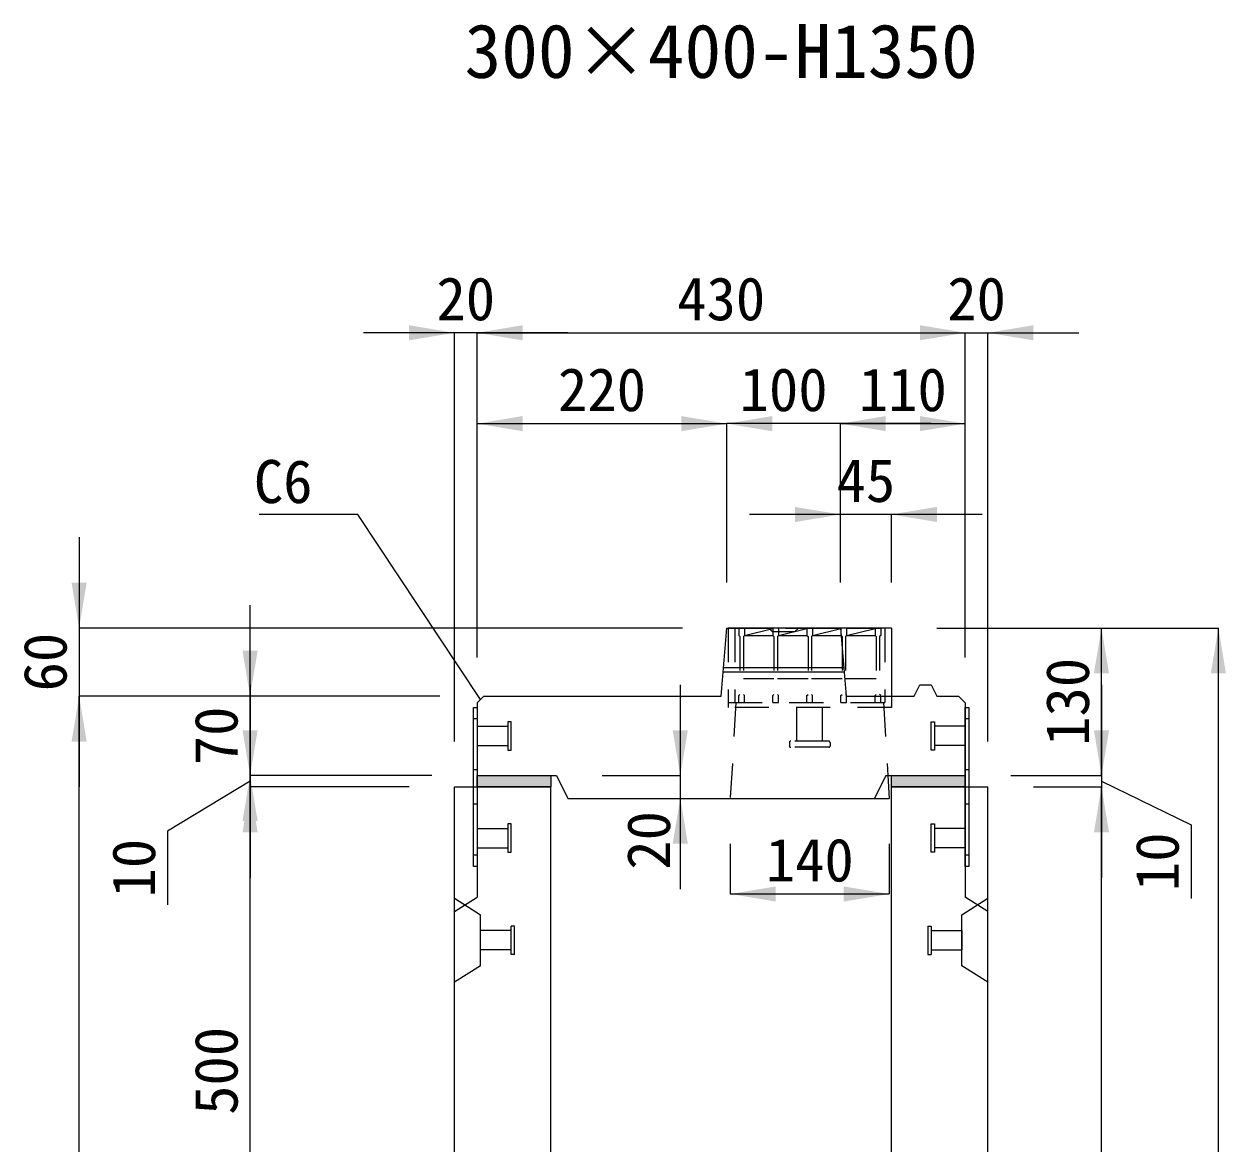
# Model space of a CAD drawing. Units: millimetres at full size, sheet at 1:40. Extents: x -1934 to 44546, y -100881 to -70395.
# Drawn here: x 21284 to 22343, y -94695 to -93709 of the extents above; entities that cross this region are included whole.
import ezdxf
from ezdxf.enums import TextEntityAlignment as Align

# ---------------------------------------------------------------- set-up
doc = ezdxf.new("R2010")
doc.units = ezdxf.units.MM
doc.header["$LTSCALE"] = 40
for name, pattern in [('CHAIN_DOUBLE_DASH', [23.5, 12, -1.5, 3.5, -1.5, 3.5, -1.5]), ('USER1', [1.35, 0.75, -0.6]), ('USER2', [1.35, 0.75, -0.6])]:
    doc.linetypes.add(name, pattern=pattern)
for name, color, linetype, lineweight in [('0_2', 7, 'Continuous', 13), ('インサート', 92, 'USER2', 9), ('グレーチング', 7, 'USER2', 5), ('プレート', 7, 'USER1', 9), ('モルタル', 7, 'Continuous', 9), ('受枠', 3, 'USER2', 5), ('寸法線', 7, 'Continuous', 9), ('引出線', 4, 'Continuous', 9), ('本体', 2, 'Continuous', 13), ('補助線', 8, 'CHAIN_DOUBLE_DASH', 5)]:
    doc.layers.add(name, color=color, linetype=linetype, lineweight=lineweight)
doc.layers.add('ハッチング_モルタル', color=30, linetype='Continuous')
doc.styles.add('ＭＳ ゴシック', font='')
doc.styles.get('ＭＳ ゴシック').set_extended_font_data('MS Gothic')

# ---------------------------------------------------------------- blocks, each defined once
blk = doc.blocks.new('filled_arrow')
at = {"color": 0, "linetype": 'Continuous', "lineweight": -2}
blk.add_solid([(7.5, 1.25), (0, 0), (7.5, -1.25)], dxfattribs=at)

msp = doc.modelspace()

# ---------------------------------------------------------------- hatches: boundary and pattern name
at = {"layer": 'ハッチング_モルタル'}
for points in [[(21683.15, -94370.41), (21683.15, -94380.41), (21748.15, -94380.41), (21748.15, -94370.41)], [(22048.15, -94370.41), (22048.15, -94380.41), (22113.15, -94380.41), (22113.15, -94370.41)]]:
    msp.add_hatch(color=256, dxfattribs=at).paths.add_polyline_path(points)

# ---------------------------------------------------------------- linework, layer by layer
at = {"layer": 'インサート'}
for p, q in [((21713.15, -94322.91), (21710.15, -94322.91)), ((21710.15, -94322.91), (21710.15, -94347.91)), ((21713.15, -94347.91), (21713.15, -94322.91)), ((22083.15, -94322.91), (22086.15, -94322.91)), ((22083.15, -94347.91), (22083.15, -94322.91)), ((22086.15, -94322.91), (22086.15, -94347.91)), ((21683.15, -94326.91), (21710.15, -94326.91)), ((21683.15, -94326.91), (21683.15, -94343.91)), ((22113.15, -94326.91), (22086.15, -94326.91)), ((22113.15, -94326.91), (22113.15, -94343.91)), ((21683.15, -94343.91), (21710.15, -94343.91)), ((22113.15, -94343.91), (22086.15, -94343.91)), ((21710.15, -94347.91), (21713.15, -94347.91)), ((22086.15, -94347.91), (22083.15, -94347.91)), ((21683.15, -94416.91), (21710.15, -94416.91)), ((21683.15, -94416.91), (21683.15, -94433.91)), ((21713.15, -94412.91), (21710.15, -94412.91)), ((21710.15, -94412.91), (21710.15, -94437.91)), ((21713.15, -94437.91), (21713.15, -94412.91)), ((22083.15, -94412.91), (22086.15, -94412.91)), ((22083.15, -94437.91), (22083.15, -94412.91)), ((22086.15, -94412.91), (22086.15, -94437.91)), ((22113.15, -94416.91), (22086.15, -94416.91)), ((22113.15, -94416.91), (22113.15, -94433.91)), ((21683.15, -94433.91), (21710.15, -94433.91)), ((21710.15, -94437.91), (21713.15, -94437.91)), ((22086.15, -94437.91), (22083.15, -94437.91)), ((22113.15, -94433.91), (22086.15, -94433.91))]:
    msp.add_line(p, q, dxfattribs=at)
at = {"layer": 'インサート', "linetype": 'Continuous', "lineweight": 5}
for p, q in [((21713.15, -94527.91), (21713.15, -94502.91)), ((21716.15, -94502.91), (21713.15, -94502.91)), ((21716.15, -94527.91), (21716.15, -94502.91)), ((22080.15, -94502.91), (22080.15, -94527.91)), ((22080.15, -94502.91), (22083.15, -94502.91)), ((22083.15, -94502.91), (22083.15, -94527.91)), ((21686.15, -94523.91), (21686.15, -94506.91)), ((21713.15, -94506.91), (21686.15, -94506.91)), ((22083.15, -94506.91), (22110.15, -94506.91)), ((22110.15, -94506.91), (22110.15, -94523.91)), ((21713.15, -94523.91), (21686.15, -94523.91)), ((22083.15, -94523.91), (22110.15, -94523.91)), ((21716.15, -94527.91), (21713.15, -94527.91)), ((22080.15, -94527.91), (22083.15, -94527.91))]:
    msp.add_line(p, q, dxfattribs=at)
at = {"layer": 'グレーチング'}
for p, q in [((22038.65, -94240.91), (21913.65, -94240.91)), ((21913.65, -94240.91), (21913.65, -94246.91)), ((21913.65, -94246.91), (21914.65, -94247.91)), ((21914.65, -94247.91), (21914.65, -94298.91)), ((21918.65, -94246.91), (21917.65, -94247.91)), ((21917.65, -94247.91), (21917.65, -94298.91)), ((21918.65, -94240.91), (21918.65, -94246.91)), ((21918.65, -94246.91), (21943.65, -94240.91)), ((21918.65, -94246.91), (21943.65, -94246.91)), ((21943.65, -94240.91), (21943.65, -94246.91)), ((21943.65, -94246.91), (21944.65, -94247.91)), ((21944.65, -94247.91), (21944.65, -94298.91)), ((21948.65, -94246.91), (21947.65, -94247.91)), ((21947.65, -94247.91), (21947.65, -94298.91)), ((21948.65, -94240.91), (21948.65, -94246.91)), ((21948.65, -94246.91), (21973.65, -94240.91)), ((21948.65, -94246.91), (21973.65, -94246.91)), ((21973.65, -94240.91), (21973.65, -94246.91)), ((21973.65, -94246.91), (21974.65, -94247.91)), ((21974.65, -94247.91), (21974.65, -94298.91)), ((21978.65, -94246.91), (21977.65, -94247.91)), ((21977.65, -94247.91), (21977.65, -94298.91)), ((21978.65, -94240.91), (21978.65, -94246.91)), ((21978.65, -94246.91), (22003.65, -94240.91)), ((21978.65, -94246.91), (22003.65, -94246.91)), ((22003.65, -94240.91), (22003.65, -94246.91)), ((22003.65, -94246.91), (22004.65, -94247.91)), ((22004.65, -94247.91), (22004.65, -94298.91)), ((22008.65, -94246.91), (22007.65, -94247.91)), ((22007.65, -94247.91), (22007.65, -94298.91)), ((22008.65, -94240.91), (22008.65, -94246.91)), ((22008.65, -94246.91), (22033.65, -94240.91)), ((22008.65, -94246.91), (22033.65, -94246.91)), ((22033.65, -94240.91), (22033.65, -94246.91)), ((22033.65, -94246.91), (22034.65, -94247.91)), ((22034.65, -94247.91), (22034.65, -94298.91)), ((22038.65, -94246.91), (22037.65, -94247.91)), ((22037.65, -94247.91), (22037.65, -94298.91)), ((22038.65, -94240.91), (22038.65, -94246.91)), ((21917.65, -94284.91), (21944.65, -94284.91)), ((21947.65, -94284.91), (21974.65, -94284.91)), ((21977.65, -94284.91), (22004.65, -94284.91)), ((22007.65, -94284.91), (22034.65, -94284.91)), ((21913.65, -94299.91), (21914.65, -94298.91)), ((21913.65, -94305.91), (21913.65, -94299.91)), ((21918.65, -94299.91), (21917.65, -94298.91)), ((21918.65, -94305.91), (21918.65, -94299.91)), ((21943.65, -94299.91), (21944.65, -94298.91)), ((21943.65, -94305.91), (21943.65, -94299.91)), ((21948.65, -94299.91), (21947.65, -94298.91)), ((21948.65, -94305.91), (21948.65, -94299.91)), ((21973.65, -94299.91), (21974.65, -94298.91)), ((21973.65, -94305.91), (21973.65, -94299.91)), ((21978.65, -94299.91), (21977.65, -94298.91)), ((21978.65, -94305.91), (21978.65, -94299.91)), ((22003.65, -94299.91), (22004.65, -94298.91)), ((22003.65, -94305.91), (22003.65, -94299.91)), ((22008.65, -94299.91), (22007.65, -94298.91)), ((22008.65, -94305.91), (22008.65, -94299.91)), ((22033.65, -94299.91), (22034.65, -94298.91)), ((22033.65, -94305.91), (22033.65, -94299.91)), ((22038.65, -94299.91), (22037.65, -94298.91)), ((22038.65, -94305.91), (22038.65, -94299.91)), ((21913.65, -94305.91), (21918.65, -94305.91)), ((21943.65, -94305.91), (21948.65, -94305.91)), ((21973.65, -94305.91), (21978.65, -94305.91)), ((22003.65, -94305.91), (22008.65, -94305.91)), ((22033.65, -94305.91), (22038.65, -94305.91))]:
    msp.add_line(p, q, dxfattribs=at)
at = {"layer": 'プレート'}
for p, q in [((21683.15, -94320.41), (21679.95, -94320.41)), ((22116.35, -94320.41), (22113.15, -94320.41)), ((21683.15, -94365.41), (21679.95, -94365.41)), ((22116.35, -94365.41), (22113.15, -94365.41)), ((21683.15, -94395.41), (21679.95, -94395.41)), ((22116.35, -94395.41), (22113.15, -94395.41)), ((21683.15, -94440.41), (21679.95, -94440.41)), ((22116.35, -94440.41), (22113.15, -94440.41))]:
    msp.add_line(p, q, dxfattribs=at)
at = {"layer": 'プレート', "linetype": 'Continuous'}
for points in [[(21679.95, -94450.41), (21679.95, -94310.41), (21683.15, -94310.41), (21683.15, -94450.41)], [(22113.15, -94450.41), (22113.15, -94310.41), (22116.35, -94310.41), (22116.35, -94450.41)]]:
    msp.add_lwpolyline(points, close=True, dxfattribs=at)
at = {"layer": 'モルタル', "lineweight": 13}
msp.add_lwpolyline([(21683.15, -94370.41), (21748.15, -94370.41), (21748.15, -94380.41), (21683.15, -94380.41)], close=True, dxfattribs=at)
at = {"layer": 'モルタル'}
msp.add_lwpolyline([(22048.15, -94370.41), (22113.15, -94370.41), (22113.15, -94380.41), (22048.15, -94380.41)], close=True, dxfattribs=at)
at = {"layer": '受枠', "linetype": 'Continuous'}
for q in [(21904.15, -94240.41), (22048.15, -94300.41)]:
    msp.add_line((22048.15, -94240.41), q, dxfattribs=at)
at = {"layer": '受枠'}
for p, q in [((21904.15, -94240.41), (21904.15, -94310.41)), ((21910.15, -94240.41), (21910.15, -94305.91)), ((22042.15, -94240.41), (22042.15, -94305.91)), ((22048.15, -94300.41), (22048.15, -94310.41)), ((21904.15, -94305.91), (22048.15, -94305.91)), ((22048.15, -94310.41), (21904.15, -94310.41)), ((21964.82, -94340.08), (21964.82, -94310.41)), ((21987.48, -94340.08), (21987.48, -94310.41)), ((21958.28, -94341.14), (21958.28, -94344.34)), ((21992.95, -94340.08), (21959.35, -94340.08)), ((21992.95, -94345.41), (21959.35, -94345.41)), ((21994.02, -94341.14), (21994.02, -94344.34))]:
    msp.add_line(p, q, dxfattribs=at)
for centre, start, end in [((21959.35, -94341.14), 90, 180), ((21959.35, -94344.34), 180, 270), ((21992.95, -94341.14), 0, 90), ((21992.95, -94344.34), 270, 0)]:
    msp.add_arc(centre, 1.07, start, end, dxfattribs=at)
at = {"layer": '寸法線'}
for p, q in [((21763.15, -93980.41), (21583.15, -93980.41)), ((21663.15, -94340.41), (21663.15, -93980.41)), ((21683.15, -93980.41), (22113.15, -93980.41)), ((21683.15, -94266.41), (21683.15, -93980.41)), ((21683.15, -94266.41), (21683.15, -93980.41)), ((22033.15, -93980.41), (22213.15, -93980.41)), ((22113.15, -94266.41), (22113.15, -93980.41)), ((22113.15, -94266.41), (22113.15, -93980.41)), ((22133.15, -94340.41), (22133.15, -93980.41)), ((21683.15, -94060.41), (21903.15, -94060.41)), ((21683.15, -94266.41), (21683.15, -94060.41)), ((21903.15, -94200.41), (21903.15, -94060.41)), ((22083.15, -94060.41), (21903.15, -94060.41)), ((21903.15, -94200.41), (21903.15, -94060.41)), ((22003.15, -94060.41), (22113.15, -94060.41)), ((22003.15, -94200.41), (22003.15, -94060.41)), ((22113.15, -94266.41), (22113.15, -94060.41)), ((22128.15, -94140.41), (21923.15, -94140.41)), ((22003.15, -94200.41), (22003.15, -94140.41)), ((22048.15, -94200.41), (22048.15, -94140.41)), ((21332.55, -94160.41), (21332.55, -94380.41)), ((22003.15, -94200.41), (22003.15, -94170.41)), ((21483.15, -94450.41), (21483.15, -94220.41)), ((21864.15, -94240.41), (21332.55, -94240.41)), ((22088.15, -94240.41), (22336.13, -94240.41)), ((22088.15, -94240.41), (22233.15, -94240.41)), ((22233.15, -94370.41), (22233.15, -94240.41)), ((22336.13, -95830.41), (22336.13, -94240.41)), ((21483.15, -94290.41), (21483.15, -94460.41)), ((21862.12, -94290.41), (21862.12, -94470.41)), ((22233.15, -94290.41), (22233.15, -94460.41)), ((21332.55, -95830.41), (21332.55, -94300.41)), ((21650.15, -94300.41), (21332.55, -94300.41)), ((21649.15, -94300.41), (21332.55, -94300.41)), ((21649.15, -94300.41), (21483.15, -94300.41)), ((21483.15, -94375.41), (21410.54, -94419.45)), ((21643.15, -94370.41), (21483.15, -94370.41)), ((21643.15, -94370.41), (21483.15, -94370.41)), ((21793.15, -94370.41), (21862.12, -94370.41)), ((22153.15, -94370.41), (22233.15, -94370.41)), ((22153.15, -94370.41), (22233.15, -94370.41)), ((22233.15, -94375.41), (22312.18, -94413.84)), ((21483.15, -94880.41), (21483.15, -94380.41)), ((21623.15, -94380.41), (21483.15, -94380.41)), ((21623.15, -94380.41), (21483.15, -94380.41)), ((22173.15, -94380.41), (22233.15, -94380.41)), ((22173.15, -94380.41), (22233.15, -94380.41)), ((22233.15, -95830.41), (22233.15, -94380.41)), ((21803.15, -94390.41), (21862.12, -94390.41)), ((21410.54, -94419.45), (21410.54, -94484.32)), ((22312.18, -94413.84), (22312.18, -94478.71)), ((21906.15, -94430.41), (21906.15, -94474.64)), ((22046.15, -94430.41), (22046.15, -94474.64)), ((21906.15, -94474.64), (22046.15, -94474.64))]:
    msp.add_line(p, q, dxfattribs=at)
at = {"layer": '引出線'}
msp.add_lwpolyline([(21686.15, -94303.41), (21578.15, -94140.41), (21491.05, -94140.41)], dxfattribs=at)
at = {"layer": '本体'}
for p, q in [((21898.15, -94300.41), (21903.15, -94240.41)), ((21903.15, -94240.41), (21940.15, -94240.41)), ((21940.15, -94240.41), (21943.15, -94243.41)), ((21963.15, -94243.41), (21966.15, -94240.41)), ((21966.15, -94240.41), (22003.15, -94240.41)), ((22003.15, -94240.41), (22008.15, -94300.41)), ((21943.15, -94243.41), (21963.15, -94243.41)), ((22006.4, -94279.41), (21899.9, -94279.41)), ((22006.07, -94275.41), (21900.23, -94275.41)), ((22068.15, -94300.41), (22073.15, -94290.41)), ((22073.15, -94290.41), (22083.15, -94290.41)), ((22083.15, -94290.41), (22088.15, -94300.41)), ((21683.15, -94306.41), (21689.15, -94300.41)), ((21689.15, -94300.41), (21898.15, -94300.41)), ((22008.15, -94300.41), (22068.15, -94300.41)), ((22088.15, -94300.41), (22107.15, -94300.41)), ((22107.15, -94300.41), (22113.15, -94306.41)), ((21683.15, -94306.41), (21683.15, -94370.41)), ((22113.15, -94306.41), (22113.15, -94370.41)), ((21683.15, -94370.41), (21753.15, -94370.41)), ((21753.15, -94370.41), (21763.15, -94390.41)), ((22043.15, -94370.41), (22033.15, -94390.41)), ((22043.15, -94370.41), (22113.15, -94370.41)), ((21763.15, -94390.41), (22033.15, -94390.41))]:
    msp.add_line(p, q, dxfattribs=at)
at = {"layer": '本体', "linetype": 'USER2', "lineweight": 9}
for p, q in [((21911.15, -94305.91), (21906.15, -94390.41)), ((22041.15, -94305.91), (22044.97, -94370.41))]:
    msp.add_line(p, q, dxfattribs=at)
at = {"layer": '本体', "lineweight": 20}
for p, q in [((21663.15, -95830.41), (21663.15, -94380.41)), ((21663.15, -94380.41), (21748.15, -94380.41)), ((21683.15, -94380.41), (21748.15, -94380.41)), ((21683.15, -94380.41), (21683.15, -94477.41)), ((21748.15, -94809.89), (21748.15, -94380.41)), ((22048.15, -94809.89), (22048.15, -94380.41)), ((22048.15, -94380.41), (22133.15, -94380.41)), ((22113.15, -94380.41), (22113.15, -94477.41)), ((22133.15, -95830.41), (22133.15, -94380.41)), ((21663.15, -94489.92), (21683.15, -94477.41)), ((21663.15, -94478.41), (21686.15, -94492.91)), ((22110.15, -94492.91), (22133.15, -94478.41)), ((22133.15, -94489.92), (22113.15, -94477.41)), ((21686.15, -94537.91), (21686.15, -94492.91)), ((22110.15, -94537.91), (22110.15, -94492.91)), ((21686.15, -94537.91), (21663.15, -94552.41)), ((22133.15, -94552.41), (22110.15, -94537.91))]:
    msp.add_line(p, q, dxfattribs=at)
at = {"layer": '補助線'}
for p in [(22044.97, -94370.41), (22033.15, -94390.41)]:
    msp.add_line(p, (22046.15, -94390.41), dxfattribs=at)

# ---------------------------------------------------------------- block references
at = {"layer": '寸法線', "xscale": 5.33, "yscale": 5.33}
for p, rotation in [((21663.15, -93980.41), 180), ((22113.15, -93980.41), 180), ((22113.15, -93980.41), 180), ((21903.15, -94060.41), 180), ((22113.15, -94060.41), 180), ((22003.15, -94140.41), 180), ((21332.55, -94240.41), 90), ((22233.15, -94240.41), 270), ((22336.13, -94240.41), 270), ((21483.15, -94300.41), 90), ((21332.55, -94300.41), 270), ((21332.55, -94300.41), 270), ((21483.15, -94370.41), 90), ((21862.12, -94370.41), 90), ((22233.15, -94370.41), 90), ((22233.15, -94370.41), 90), ((21483.15, -94370.41), 270), ((21483.15, -94380.41), 270), ((21483.15, -94380.41), 270), ((22233.15, -94380.41), 270), ((22233.15, -94380.41), 270), ((21862.12, -94390.41), 270), ((22046.15, -94474.64), 180)]:
    msp.add_blockref('filled_arrow', p, dxfattribs=dict(at, rotation=rotation))
for p in [(21683.15, -93980.41), (21683.15, -93980.41), (22133.15, -93980.41), (21683.15, -94060.41), (21903.15, -94060.41), (22003.15, -94060.41), (22003.15, -94060.41), (22048.15, -94140.41), (21906.15, -94474.64)]:
    msp.add_blockref('filled_arrow', p, dxfattribs=at)
at = {"layer": '引出線', "xscale": 0.133, "yscale": 0.133, "rotation": 123.5}
msp.add_blockref('filled_arrow', (21686.15, -94303.41), dxfattribs=at)

# ---------------------------------------------------------------- texts
at = {"layer": '0_2', "style": 'ＭＳ ゴシック'}
msp.add_text('300×400-H1350', height=47.47, dxfattribs=at).set_placement((21898.15, -93732.25), align=Align.MIDDLE_CENTER)
at = {"layer": '寸法線', "style": 'ＭＳ ゴシック'}
for s, p in [('20', (21673.15, -93950.41)), ('430', (21898.15, -93950.41)), ('20', (22123.15, -93950.41)), ('220', (21793.15, -94030.41)), ('100', (21953.15, -94030.41)), ('110', (22058.15, -94030.41)), ('45', (22025.65, -94110.41)), ('140', (21976.15, -94444.64))]:
    msp.add_text(s, height=37.98, dxfattribs=at).set_placement(p, align=Align.MIDDLE_CENTER)
for s, p in [('60', (21302.55, -94270.41)), ('130', (22203.15, -94305.41)), ('70', (21453.15, -94335.41)), ('20', (21834.12, -94427.42)), ('10', (21380.54, -94451.88)), ('10', (22282.18, -94446.27)), ('500', (21453.15, -94630.41))]:
    msp.add_text(s, height=37.98, rotation=90, dxfattribs=at).set_placement(p, align=Align.MIDDLE_CENTER)
at = {"layer": '引出線', "style": 'ＭＳ ゴシック'}
msp.add_text('C6', height=37.98, dxfattribs=at).set_placement((21538.15, -94092.41), align=Align.TOP_RIGHT)

doc.saveas('drawing.dxf')
